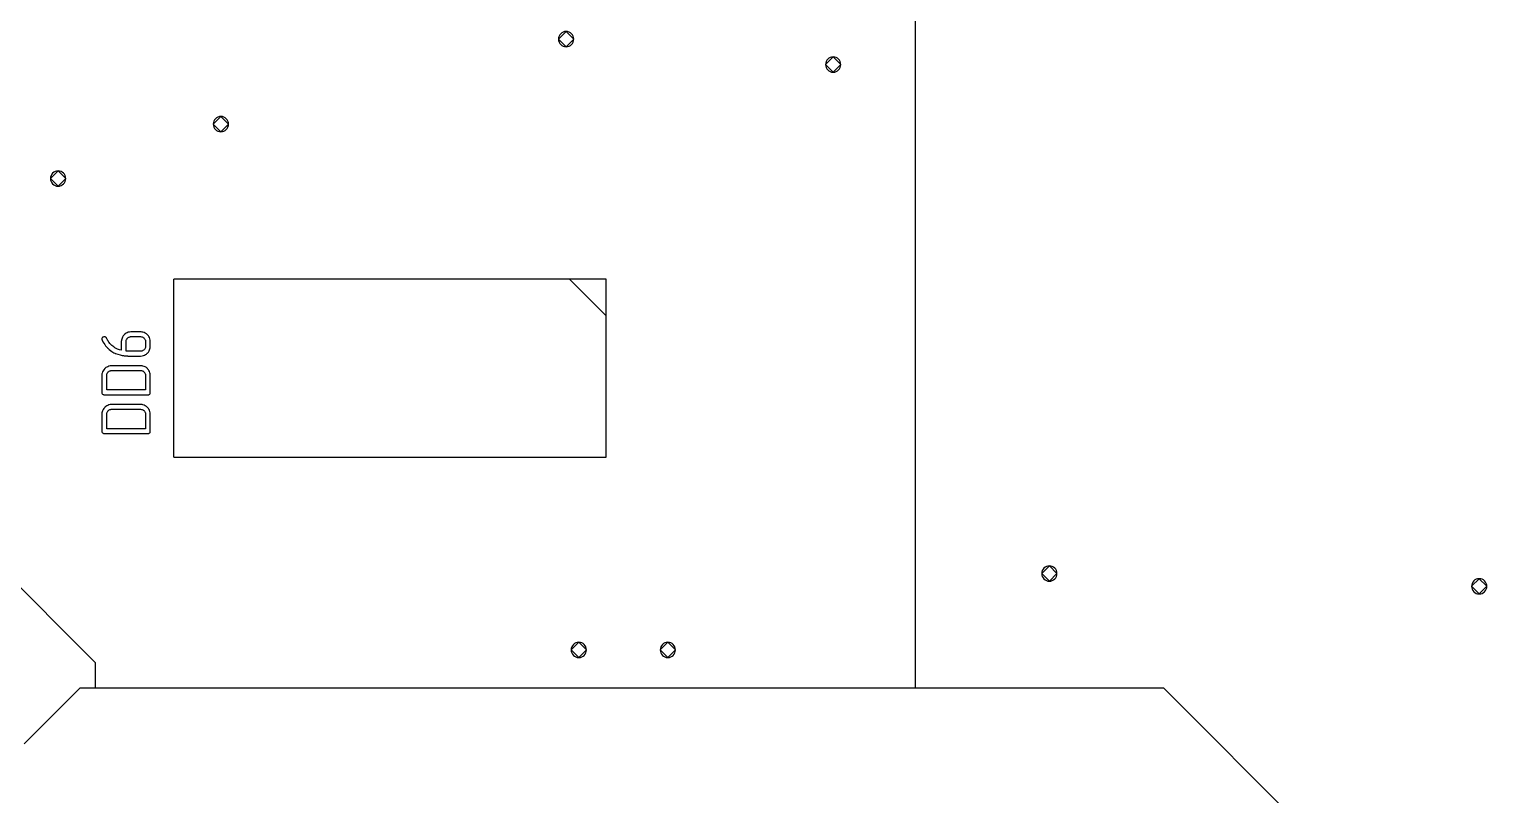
# Model space of a CAD drawing. Header units: inches. Extents: x 0 to 594, y -420 to 0.
# Drawn here: x 200.76 to 229.41, y -99.68 to -84.64 of the extents above; entities that cross this region are included whole.
import ezdxf

# ---------------------------------------------------------------- set-up
doc = ezdxf.new("R2010")
doc.units = ezdxf.units.IN
doc.header["$MEASUREMENT"] = 0

msp = doc.modelspace()

# ---------------------------------------------------------------- linework, layer by layer
at = {"color": 18, "true_color": 0x000000}
for p, q in [((218.184, -97.583), (218.184, -66.104)), ((211.312, -84.683), (211.162, -84.833)), ((211.462, -84.833), (211.312, -84.683)), ((211.162, -84.833), (211.312, -84.983)), ((211.312, -84.983), (211.462, -84.833)), ((216.562, -85.183), (216.412, -85.333)), ((216.412, -85.333), (216.562, -85.483)), ((216.712, -85.333), (216.562, -85.183)), ((216.562, -85.483), (216.712, -85.333)), ((204.526, -86.352), (204.376, -86.502)), ((204.376, -86.502), (204.526, -86.652)), ((204.676, -86.502), (204.526, -86.352)), ((204.526, -86.652), (204.676, -86.502)), ((201.325, -87.423), (201.175, -87.573)), ((201.175, -87.573), (201.325, -87.723)), ((201.475, -87.573), (201.325, -87.423)), ((201.325, -87.723), (201.475, -87.573)), ((212.1, -89.547), (203.6, -89.547)), ((203.6, -93.047), (203.6, -89.547)), ((212.1, -89.547), (211.38, -89.548)), ((211.38, -89.548), (212.1, -90.267)), ((212.1, -93.047), (212.1, -89.547)), ((212.1, -90.267), (212.1, -89.547)), ((212.1, -89.547), (212.1, -89.547)), ((202.188, -90.714), (202.187, -90.722)), ((202.187, -90.722), (202.187, -90.725)), ((202.187, -90.722), (202.187, -90.722)), ((202.187, -90.725), (202.192, -90.745)), ((202.194, -90.702), (202.188, -90.714)), ((202.192, -90.745), (202.208, -90.777)), ((202.197, -90.697), (202.194, -90.702)), ((202.202, -90.691), (202.197, -90.697)), ((202.205, -90.69), (202.202, -90.691)), ((202.212, -90.685), (202.205, -90.69)), ((202.208, -90.777), (202.226, -90.808)), ((202.223, -90.681), (202.212, -90.685)), ((202.237, -90.68), (202.223, -90.681)), ((202.226, -90.808), (202.244, -90.835)), ((202.239, -90.68), (202.237, -90.68)), ((202.244, -90.68), (202.239, -90.68)), ((202.253, -90.683), (202.244, -90.68)), ((202.244, -90.835), (202.261, -90.857)), ((202.26, -90.685), (202.253, -90.683)), ((202.261, -90.687), (202.26, -90.685)), ((202.266, -90.69), (202.261, -90.687)), ((202.273, -90.697), (202.266, -90.69)), ((202.28, -90.708), (202.273, -90.697)), ((202.28, -90.709), (202.28, -90.708)), ((202.281, -90.711), (202.28, -90.709)), ((202.285, -90.719), (202.281, -90.711)), ((202.291, -90.731), (202.285, -90.719)), ((202.297, -90.743), (202.291, -90.731)), ((202.298, -90.746), (202.297, -90.743)), ((202.301, -90.753), (202.298, -90.746)), ((202.308, -90.763), (202.301, -90.753)), ((202.315, -90.776), (202.308, -90.763)), ((202.316, -90.777), (202.315, -90.776)), ((202.318, -90.781), (202.316, -90.777)), ((202.323, -90.787), (202.318, -90.781)), ((202.329, -90.794), (202.323, -90.787)), ((202.345, -90.814), (202.329, -90.794)), ((202.364, -90.835), (202.345, -90.814)), ((202.367, -90.838), (202.364, -90.835)), ((202.57, -90.762), (202.569, -90.767)), ((202.569, -90.767), (202.569, -90.946)), ((202.572, -90.746), (202.57, -90.762)), ((202.576, -90.728), (202.572, -90.746)), ((202.583, -90.708), (202.576, -90.728)), ((202.593, -90.685), (202.583, -90.708)), ((202.607, -90.663), (202.593, -90.685)), ((202.625, -90.64), (202.607, -90.663)), ((202.628, -90.638), (202.625, -90.64)), ((202.635, -90.632), (202.628, -90.638)), ((202.646, -90.622), (202.635, -90.632)), ((202.662, -90.612), (202.646, -90.622)), ((202.681, -90.602), (202.662, -90.612)), ((202.663, -90.774), (202.665, -90.76)), ((202.663, -90.963), (202.663, -90.774)), ((202.665, -90.76), (202.667, -90.746)), ((202.665, -90.76), (202.665, -90.76)), ((202.667, -90.746), (202.672, -90.735)), ((202.672, -90.735), (202.677, -90.725)), ((202.677, -90.725), (202.683, -90.718)), ((202.704, -90.592), (202.681, -90.602)), ((202.683, -90.718), (202.687, -90.711)), ((202.687, -90.711), (202.69, -90.708)), ((202.69, -90.708), (202.691, -90.707)), ((202.691, -90.707), (202.703, -90.697)), ((202.703, -90.697), (202.714, -90.69)), ((202.731, -90.587), (202.704, -90.592)), ((202.714, -90.69), (202.725, -90.685)), ((202.725, -90.685), (202.735, -90.681)), ((202.759, -90.584), (202.731, -90.587)), ((202.735, -90.681), (202.745, -90.68)), ((202.745, -90.68), (202.752, -90.678)), ((202.752, -90.678), (202.758, -90.678)), ((202.758, -90.678), (202.759, -90.678)), ((202.949, -90.584), (202.759, -90.584)), ((202.759, -90.678), (202.949, -90.678)), ((202.951, -90.584), (202.949, -90.584)), ((202.949, -90.678), (202.965, -90.68)), ((202.952, -90.584), (202.951, -90.584)), ((202.956, -90.584), (202.952, -90.584)), ((202.962, -90.585), (202.956, -90.584)), ((202.976, -90.587), (202.962, -90.585)), ((202.965, -90.68), (202.977, -90.683)), ((202.994, -90.591), (202.976, -90.587)), ((202.977, -90.683), (202.99, -90.687)), ((202.99, -90.687), (203, -90.693)), ((203.016, -90.598), (202.994, -90.591)), ((203, -90.693), (203.007, -90.698)), ((203.007, -90.698), (203.014, -90.702)), ((203.014, -90.702), (203.017, -90.705)), ((203.038, -90.608), (203.016, -90.598)), ((203.017, -90.705), (203.018, -90.707)), ((203.018, -90.707), (203.027, -90.718)), ((203.027, -90.718), (203.032, -90.729)), ((203.032, -90.729), (203.038, -90.74)), ((203.061, -90.622), (203.038, -90.608)), ((203.038, -90.74), (203.041, -90.75)), ((203.041, -90.75), (203.042, -90.76)), ((203.042, -90.76), (203.044, -90.767)), ((203.044, -90.767), (203.044, -90.87)), ((203.083, -90.64), (203.061, -90.622)), ((203.086, -90.643), (203.083, -90.64)), ((203.092, -90.65), (203.086, -90.643)), ((203.1, -90.662), (203.092, -90.65)), ((203.11, -90.677), (203.1, -90.662)), ((203.121, -90.697), (203.11, -90.677)), ((203.13, -90.719), (203.121, -90.697)), ((203.135, -90.746), (203.13, -90.719)), ((203.138, -90.774), (203.135, -90.746)), ((203.138, -90.877), (203.138, -90.774)), ((202.261, -90.857), (202.277, -90.877)), ((202.277, -90.877), (202.29, -90.891)), ((202.29, -90.891), (202.294, -90.897)), ((202.294, -90.897), (202.298, -90.901)), ((202.298, -90.901), (202.299, -90.903)), ((202.299, -90.903), (202.301, -90.904)), ((202.301, -90.904), (202.328, -90.928)), ((202.328, -90.928), (202.354, -90.949)), ((202.354, -90.949), (202.38, -90.967)), ((202.374, -90.845), (202.367, -90.838)), ((202.385, -90.855), (202.374, -90.845)), ((202.38, -90.967), (202.404, -90.982)), ((202.401, -90.867), (202.385, -90.855)), ((202.421, -90.88), (202.401, -90.867)), ((202.404, -90.982), (202.423, -90.993)), ((202.442, -90.896), (202.421, -90.88)), ((202.423, -90.993), (202.44, -91.001)), ((202.44, -91.001), (202.446, -91.004)), ((202.466, -90.908), (202.442, -90.896)), ((202.446, -91.004), (202.45, -91.007)), ((202.45, -91.007), (202.453, -91.008)), ((202.453, -91.008), (202.454, -91.008)), ((202.454, -91.008), (202.5, -91.025)), ((202.493, -90.921), (202.466, -90.908)), ((202.531, -90.935), (202.493, -90.921)), ((202.5, -91.025), (202.546, -91.038)), ((202.569, -90.946), (202.531, -90.935)), ((202.546, -91.038), (202.588, -91.046)), ((202.588, -91.046), (202.61, -91.051)), ((202.61, -91.051), (202.628, -91.052)), ((202.628, -91.052), (202.646, -91.055)), ((202.646, -91.055), (202.662, -91.056)), ((202.662, -91.056), (202.676, -91.058)), ((202.711, -90.965), (202.663, -90.963)), ((202.676, -91.058), (202.689, -91.058)), ((202.689, -91.058), (202.698, -91.059)), ((202.698, -91.059), (202.705, -91.059)), ((202.705, -91.059), (202.71, -91.059)), ((202.71, -91.059), (202.711, -91.059)), ((202.949, -90.965), (202.711, -90.965)), ((202.711, -91.059), (202.949, -91.059)), ((202.951, -90.965), (202.949, -90.965)), ((202.949, -91.059), (202.977, -91.056)), ((202.956, -90.965), (202.951, -90.965)), ((202.963, -90.963), (202.956, -90.965)), ((202.972, -90.962), (202.963, -90.963)), ((202.983, -90.958), (202.972, -90.962)), ((202.977, -91.056), (203.003, -91.051)), ((202.994, -90.953), (202.983, -90.958)), ((203.006, -90.946), (202.994, -90.953)), ((203.003, -91.051), (203.027, -91.041)), ((203.017, -90.938), (203.006, -90.946)), ((203.018, -90.935), (203.017, -90.938)), ((203.024, -90.928), (203.018, -90.935)), ((203.031, -90.918), (203.024, -90.928)), ((203.027, -91.041), (203.045, -91.031)), ((203.038, -90.907), (203.031, -90.918)), ((203.04, -90.904), (203.038, -90.905)), ((203.038, -90.905), (203.038, -90.907)), ((203.041, -90.894), (203.04, -90.904)), ((203.042, -90.883), (203.041, -90.894)), ((203.044, -90.87), (203.042, -90.883)), ((203.045, -91.031), (203.062, -91.021)), ((203.062, -91.021), (203.073, -91.011)), ((203.073, -91.011), (203.08, -91.005)), ((203.08, -91.005), (203.083, -91.003)), ((203.083, -91.003), (203.102, -90.98)), ((203.102, -90.98), (203.116, -90.958)), ((203.116, -90.958), (203.124, -90.936)), ((203.124, -90.936), (203.131, -90.915)), ((203.131, -90.915), (203.135, -90.897)), ((203.135, -90.897), (203.137, -90.883)), ((203.137, -90.883), (203.138, -90.877)), ((202.194, -91.393), (202.189, -91.411)), ((202.201, -91.372), (202.194, -91.393)), ((202.211, -91.349), (202.201, -91.372)), ((202.225, -91.327), (202.211, -91.349)), ((202.243, -91.306), (202.225, -91.327)), ((202.246, -91.303), (202.243, -91.306)), ((202.253, -91.297), (202.246, -91.303)), ((202.266, -91.287), (202.253, -91.297)), ((202.281, -91.278), (202.266, -91.287)), ((202.301, -91.268), (202.281, -91.278)), ((202.285, -91.411), (202.29, -91.4)), ((202.29, -91.4), (202.295, -91.39)), ((202.295, -91.39), (202.301, -91.383)), ((202.323, -91.258), (202.301, -91.268)), ((202.301, -91.383), (202.305, -91.376)), ((202.305, -91.376), (202.308, -91.373)), ((202.308, -91.373), (202.309, -91.372)), ((202.309, -91.372), (202.321, -91.362)), ((202.321, -91.362), (202.332, -91.355)), ((202.349, -91.252), (202.323, -91.258)), ((202.332, -91.355), (202.343, -91.351)), ((202.343, -91.351), (202.353, -91.347)), ((202.377, -91.249), (202.349, -91.252)), ((202.353, -91.347), (202.363, -91.345)), ((202.363, -91.345), (202.37, -91.344)), ((202.37, -91.344), (202.376, -91.344)), ((202.376, -91.344), (202.377, -91.344)), ((202.948, -91.249), (202.377, -91.249)), ((202.377, -91.344), (202.949, -91.344)), ((202.949, -91.249), (202.948, -91.249)), ((202.951, -91.249), (202.949, -91.249)), ((202.949, -91.344), (202.965, -91.345)), ((202.955, -91.249), (202.951, -91.249)), ((202.961, -91.251), (202.955, -91.249)), ((202.976, -91.252), (202.961, -91.251)), ((202.965, -91.345), (202.977, -91.348)), ((202.994, -91.256), (202.976, -91.252)), ((202.977, -91.348), (202.99, -91.352)), ((202.99, -91.352), (203, -91.358)), ((203.016, -91.263), (202.994, -91.256)), ((203, -91.358), (203.007, -91.364)), ((203.007, -91.364), (203.014, -91.368)), ((203.014, -91.368), (203.017, -91.371)), ((203.038, -91.273), (203.016, -91.263)), ((203.017, -91.371), (203.018, -91.372)), ((203.018, -91.372), (203.027, -91.383)), ((203.027, -91.383), (203.032, -91.395)), ((203.032, -91.395), (203.038, -91.406)), ((203.061, -91.287), (203.038, -91.273)), ((203.038, -91.406), (203.041, -91.416)), ((203.083, -91.306), (203.061, -91.287)), ((203.086, -91.309), (203.083, -91.306)), ((203.092, -91.316), (203.086, -91.309)), ((203.1, -91.328), (203.092, -91.316)), ((203.11, -91.344), (203.1, -91.328)), ((203.121, -91.364), (203.11, -91.344)), ((203.13, -91.386), (203.121, -91.364)), ((203.135, -91.411), (203.13, -91.386)), ((202.188, -91.427), (202.187, -91.433)), ((202.187, -91.433), (202.187, -91.774)), ((202.187, -91.433), (202.187, -91.433)), ((202.189, -91.411), (202.188, -91.427)), ((202.281, -91.44), (202.283, -91.426)), ((202.281, -91.726), (202.281, -91.44)), ((202.283, -91.426), (202.285, -91.411)), ((202.283, -91.426), (202.283, -91.426)), ((203.041, -91.416), (203.042, -91.426)), ((203.042, -91.426), (203.044, -91.433)), ((203.044, -91.433), (203.044, -91.726)), ((203.138, -91.44), (203.135, -91.411)), ((203.138, -91.775), (203.138, -91.44)), ((202.187, -91.774), (202.188, -91.789)), ((202.188, -91.789), (202.194, -91.801)), ((202.194, -91.801), (202.202, -91.809)), ((202.202, -91.809), (202.211, -91.815)), ((202.211, -91.815), (202.219, -91.817)), ((202.219, -91.817), (202.228, -91.819)), ((202.228, -91.819), (202.233, -91.82)), ((202.233, -91.82), (202.235, -91.82)), ((202.235, -91.82), (203.092, -91.82)), ((203.044, -91.726), (202.281, -91.726)), ((203.092, -91.82), (203.107, -91.819)), ((203.107, -91.819), (203.118, -91.813)), ((203.118, -91.813), (203.127, -91.806)), ((203.127, -91.806), (203.133, -91.796)), ((203.133, -91.796), (203.135, -91.788)), ((203.135, -91.788), (203.137, -91.781)), ((203.137, -91.781), (203.138, -91.775)), ((202.188, -92.188), (202.187, -92.194)), ((202.187, -92.194), (202.187, -92.535)), ((202.187, -92.194), (202.187, -92.194)), ((202.189, -92.173), (202.188, -92.188)), ((202.194, -92.154), (202.189, -92.173)), ((202.201, -92.133), (202.194, -92.154)), ((202.211, -92.111), (202.201, -92.133)), ((202.225, -92.088), (202.211, -92.111)), ((202.243, -92.067), (202.225, -92.088)), ((202.246, -92.064), (202.243, -92.067)), ((202.253, -92.059), (202.246, -92.064)), ((202.266, -92.049), (202.253, -92.059)), ((202.281, -92.039), (202.266, -92.049)), ((202.301, -92.029), (202.281, -92.039)), ((202.281, -92.201), (202.283, -92.187)), ((202.281, -92.487), (202.281, -92.201)), ((202.283, -92.187), (202.285, -92.173)), ((202.283, -92.187), (202.283, -92.187)), ((202.285, -92.173), (202.29, -92.161)), ((202.29, -92.161), (202.295, -92.152)), ((202.295, -92.152), (202.301, -92.145)), ((202.323, -92.019), (202.301, -92.029)), ((202.301, -92.145), (202.305, -92.137)), ((202.305, -92.137), (202.308, -92.135)), ((202.308, -92.135), (202.309, -92.133)), ((202.309, -92.133), (202.321, -92.123)), ((202.321, -92.123), (202.332, -92.116)), ((202.349, -92.013), (202.323, -92.019)), ((202.332, -92.116), (202.343, -92.112)), ((202.343, -92.112), (202.353, -92.108)), ((202.377, -92.011), (202.349, -92.013)), ((202.353, -92.108), (202.363, -92.106)), ((202.363, -92.106), (202.37, -92.105)), ((202.37, -92.105), (202.376, -92.105)), ((202.376, -92.105), (202.377, -92.105)), ((202.948, -92.011), (202.377, -92.011)), ((202.377, -92.105), (202.949, -92.105)), ((202.949, -92.011), (202.948, -92.011)), ((202.951, -92.011), (202.949, -92.011)), ((202.949, -92.105), (202.965, -92.106)), ((202.955, -92.011), (202.951, -92.011)), ((202.961, -92.012), (202.955, -92.011)), ((202.976, -92.013), (202.961, -92.012)), ((202.965, -92.106), (202.977, -92.109)), ((202.994, -92.018), (202.976, -92.013)), ((202.977, -92.109), (202.99, -92.114)), ((202.99, -92.114), (203, -92.119)), ((203.016, -92.025), (202.994, -92.018)), ((203, -92.119), (203.007, -92.125)), ((203.007, -92.125), (203.014, -92.129)), ((203.014, -92.129), (203.017, -92.132)), ((203.038, -92.035), (203.016, -92.025)), ((203.017, -92.132), (203.018, -92.133)), ((203.018, -92.133), (203.027, -92.145)), ((203.027, -92.145), (203.032, -92.156)), ((203.032, -92.156), (203.038, -92.167)), ((203.061, -92.049), (203.038, -92.035)), ((203.038, -92.167), (203.041, -92.177)), ((203.041, -92.177), (203.042, -92.187)), ((203.042, -92.187), (203.044, -92.194)), ((203.044, -92.194), (203.044, -92.487)), ((203.083, -92.067), (203.061, -92.049)), ((203.086, -92.07), (203.083, -92.067)), ((203.092, -92.077), (203.086, -92.07)), ((203.1, -92.09), (203.092, -92.077)), ((203.11, -92.105), (203.1, -92.09)), ((203.121, -92.125), (203.11, -92.105)), ((203.13, -92.147), (203.121, -92.125)), ((203.135, -92.173), (203.13, -92.147)), ((203.138, -92.201), (203.135, -92.173)), ((203.138, -92.536), (203.138, -92.201)), ((202.187, -92.535), (202.188, -92.551)), ((202.188, -92.551), (202.194, -92.562)), ((203.044, -92.487), (202.281, -92.487)), ((203.133, -92.558), (203.135, -92.549)), ((203.135, -92.549), (203.137, -92.542)), ((203.137, -92.542), (203.138, -92.536)), ((202.062, -97.083), (197.662, -92.683)), ((202.194, -92.562), (202.202, -92.57)), ((202.202, -92.57), (202.211, -92.576)), ((202.211, -92.576), (202.219, -92.579)), ((202.219, -92.579), (202.228, -92.58)), ((202.228, -92.58), (202.233, -92.582)), ((202.233, -92.582), (202.235, -92.582)), ((202.235, -92.582), (203.092, -92.582)), ((203.092, -92.582), (203.107, -92.58)), ((203.107, -92.58), (203.118, -92.574)), ((203.118, -92.574), (203.127, -92.567)), ((203.127, -92.567), (203.133, -92.558)), ((203.6, -93.047), (212.1, -93.047)), ((220.812, -95.183), (220.662, -95.333)), ((220.662, -95.333), (220.812, -95.483)), ((220.962, -95.333), (220.812, -95.183)), ((220.812, -95.483), (220.962, -95.333)), ((229.262, -95.433), (229.112, -95.583)), ((229.112, -95.583), (229.262, -95.733)), ((229.412, -95.583), (229.262, -95.433)), ((229.262, -95.733), (229.412, -95.583)), ((211.562, -96.683), (211.412, -96.833)), ((211.412, -96.833), (211.562, -96.983)), ((211.712, -96.833), (211.562, -96.683)), ((211.562, -96.983), (211.712, -96.833)), ((213.312, -96.683), (213.162, -96.833)), ((213.162, -96.833), (213.312, -96.983)), ((213.462, -96.833), (213.312, -96.683)), ((213.312, -96.983), (213.462, -96.833)), ((202.062, -97.583), (202.062, -97.083)), ((200.662, -98.676), (201.756, -97.583)), ((202.312, -97.583), (201.756, -97.583)), ((202.362, -97.583), (202.062, -97.583)), ((223.062, -97.583), (202.362, -97.583)), ((228.062, -102.583), (223.062, -97.583))]:
    msp.add_line(p, q, dxfattribs=at)
for centre, start, end in [((211.312, -84.833), 90, 180), ((211.312, -84.833), 0, 90), ((211.312, -84.833), 180, 270), ((211.312, -84.833), 270, 360), ((216.562, -85.333), 90, 180), ((216.562, -85.333), 180, 270), ((216.562, -85.333), 0, 90), ((216.562, -85.333), 270, 360), ((204.526, -86.502), 90, 180), ((204.526, -86.502), 180, 270), ((204.526, -86.502), 0, 90), ((204.526, -86.502), 270, 0), ((201.325, -87.573), 90, 180), ((201.325, -87.573), 180, 270), ((201.325, -87.573), 0, 90), ((201.325, -87.573), 270, 360), ((220.812, -95.333), 90, 180), ((220.812, -95.333), 180, 270), ((220.812, -95.333), 0, 90), ((220.812, -95.333), 270, 360), ((229.262, -95.583), 90, 180), ((229.262, -95.583), 180, 270), ((229.262, -95.583), 0, 90), ((229.262, -95.583), 270, 0), ((211.562, -96.833), 90, 180), ((211.562, -96.833), 180, 270), ((211.562, -96.833), 0, 90), ((211.562, -96.833), 270, 0), ((213.312, -96.833), 90, 180), ((213.312, -96.833), 180, 270), ((213.312, -96.833), 0, 90), ((213.312, -96.833), 270, 0)]:
    msp.add_arc(centre, 0.15, start, end, dxfattribs=at)

doc.saveas('drawing.dxf')
